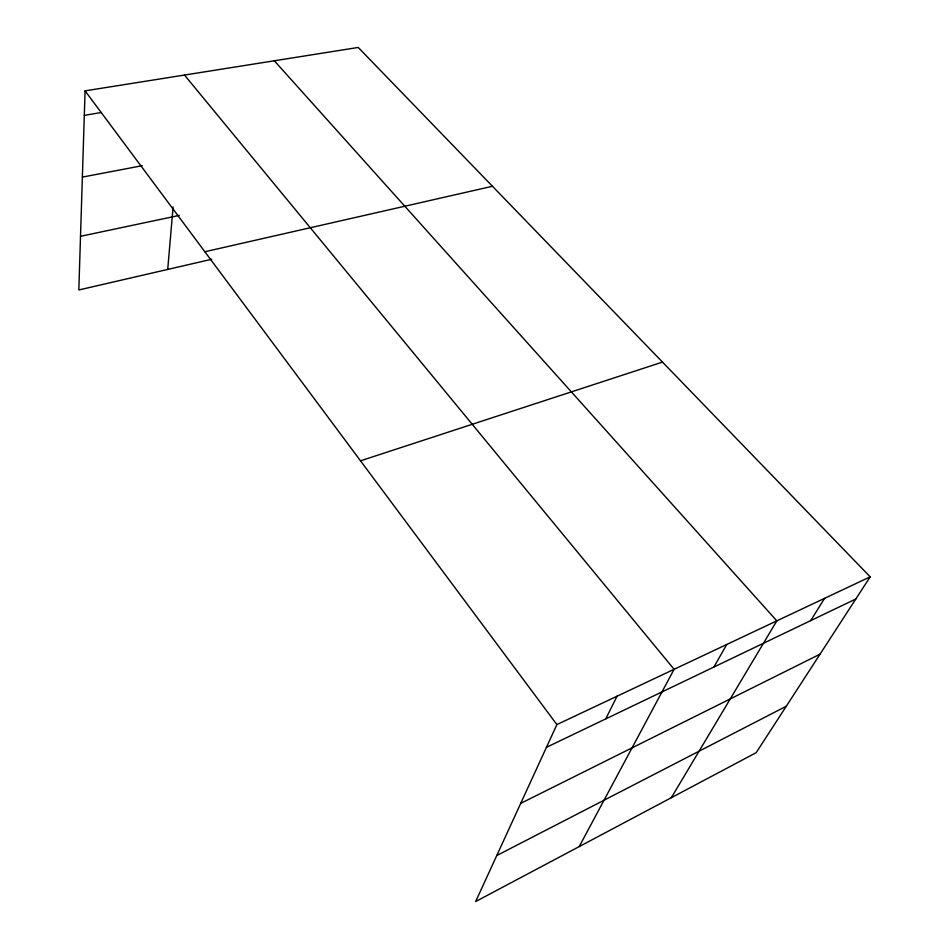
<?xml version="1.0" encoding="UTF-8"?>
<svg xmlns="http://www.w3.org/2000/svg" width="949" height="949" viewBox="0 0 949 949"><rect width="100%" height="100%" fill="white"/><g stroke="black" fill="none" stroke-linecap="round" stroke-linejoin="round"><path stroke-width="1.42" d="M870.174 576.838L556.885 724.585L475.651 901.55L756.187 752.676L870.174 576.838L358.224 47.45L85.078 90.855L78.826 289.967L211.639 259.279M167.712 269.433L173.098 206.941M605.723 718.903L617.052 696.222M579.198 846.603L674.098 669.306L184.497 75.066M713.933 667.017L726.72 644.49M671.323 797.706L776.816 620.86L274.32 60.783M810.683 620.634L824.586 598.333M496.766 855.547L786.294 706.222M520.728 803.352L820.043 654.169M546.446 747.326L855.808 598.997M360.501 460.823L662.497 362.091M204.854 251.746L492.472 186.277M80.511 236.313L179.302 215.399M82.373 177.095L142.291 165.695M84.307 115.363L101.436 112.492M85.078 90.855L556.885 724.585"/></g></svg>
